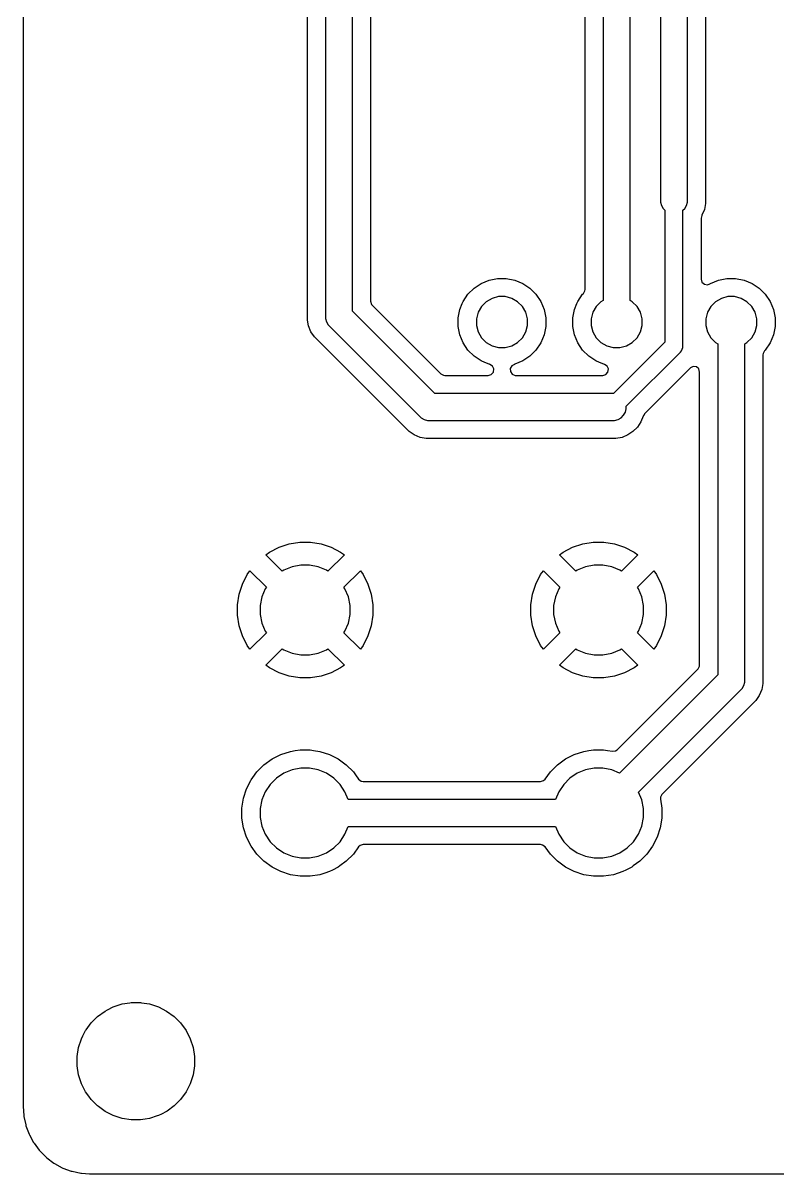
# Model space of a CAD drawing. Header units: millimetres. Extents: x 130.5 to 169.5, y -130 to -71.
# Drawn here: x 130.5 to 147.22, y -130 to -104.49 of the extents above; entities that cross this region are included whole.
import ezdxf

# ---------------------------------------------------------------- set-up
doc = ezdxf.new("R2010")
doc.units = ezdxf.units.MM
doc.layers.add('B.Cu', color=153, linetype='CONTINUOUS', true_color=0x4d7fc4)

msp = doc.modelspace()

# ---------------------------------------------------------------- linework, layer by layer
at = {"layer": 'B.Cu', "linetype": 'CONTINUOUS'}
for p, q in [((130.5005, -72.504427), (130.5005, -128.495572)), ((137.2, -79.5), (137.2, -111)), ((137.8, -110.875736), (137.8, -79.624264)), ((136.7995, -111.068993), (136.7995, -85.881947)), ((138.2005, -98.473104), (138.2005, -110.658481)), ((144.62, -98.58), (144.62, -108.42)), ((145.22, -108.42), (145.22, -98.704264)), ((145.6205, -98.921519), (145.6205, -108.488993)), ((143.35, -102.774264), (143.35, -110.640656)), ((143.95, -110.640656), (143.95, -102.65)), ((142.9495, -110.396642), (142.9495, -102.991519)), ((144.62, -108.42), (144.622567, -108.459158)), ((144.622567, -108.459158), (144.642836, -108.534805)), ((144.642836, -108.534805), (144.681994, -108.602628)), ((144.681994, -108.602628), (144.72, -108.640634)), ((144.72, -108.640634), (144.72, -111.563209)), ((145.12, -108.640634), (145.158006, -108.602628)), ((145.12, -111.646052), (145.12, -108.640634)), ((145.158006, -108.602628), (145.197164, -108.534805)), ((145.197164, -108.534805), (145.217433, -108.459158)), ((145.217433, -108.459158), (145.22, -108.42)), ((145.593579, -108.624332), (145.540778, -108.751806)), ((145.593582, -108.624322), (145.593579, -108.624332)), ((145.620501, -108.488995), (145.593582, -108.624322)), ((145.6205, -108.488993), (145.6205, -108.488995)), ((145.6205, -108.488995), (145.620501, -108.488995)), ((145.52052, -108.817554), (145.5205, -108.819769)), ((145.5205, -108.819769), (145.5205, -110.168147)), ((145.539208, -108.757874), (145.52052, -108.817554)), ((145.540778, -108.751806), (145.537906, -108.757178)), ((145.537906, -108.757178), (145.539208, -108.757874)), ((140.6503, -110.259951), (140.826912, -110.186797)), ((140.826912, -110.186797), (140.826922, -110.186794)), ((140.826922, -110.186794), (141.014412, -110.1495)), ((141.014412, -110.1495), (141.014414, -110.1495)), ((141.014414, -110.1495), (141.205586, -110.1495)), ((141.205586, -110.1495), (141.205588, -110.1495)), ((141.205588, -110.1495), (141.393079, -110.186794)), ((141.393079, -110.186794), (141.393089, -110.186797)), ((141.393089, -110.186797), (141.569701, -110.259951)), ((145.5205, -110.168147), (145.540185, -110.235186)), ((145.730298, -110.259952), (145.906912, -110.186797)), ((145.906912, -110.186797), (145.906922, -110.186794)), ((145.906922, -110.186794), (146.094412, -110.1495)), ((146.094412, -110.1495), (146.094414, -110.1495)), ((146.094414, -110.1495), (146.285586, -110.1495)), ((146.285586, -110.1495), (146.285588, -110.1495)), ((146.285588, -110.1495), (146.473079, -110.186794)), ((146.473079, -110.186794), (146.473089, -110.186797)), ((146.473089, -110.186797), (146.649701, -110.259951)), ((140.356165, -110.501339), (140.49134, -110.366164)), ((140.49134, -110.366164), (140.6503, -110.259951)), ((141.569701, -110.259951), (141.728661, -110.366164)), ((141.728661, -110.366164), (141.863836, -110.501339)), ((142.913181, -110.484323), (142.946666, -110.423)), ((142.946666, -110.423), (142.9495, -110.396642)), ((145.540185, -110.235186), (145.592989, -110.280941)), ((145.592989, -110.280941), (145.662147, -110.290885)), ((145.662147, -110.290885), (145.713389, -110.27125)), ((145.713389, -110.27125), (145.730296, -110.259953)), ((145.730296, -110.259953), (145.730298, -110.259952)), ((146.649701, -110.259951), (146.808661, -110.366164)), ((146.808661, -110.366164), (146.943836, -110.501339)), ((138.2005, -110.658481), (138.220185, -110.72552)), ((140.229431, -110.709843), (140.249952, -110.660299)), ((140.249952, -110.660299), (140.356165, -110.501339)), ((140.763006, -110.667789), (140.657789, -110.773006)), ((140.89187, -110.593389), (140.763006, -110.667789)), ((141.0356, -110.554876), (140.89187, -110.593389)), ((141.1844, -110.554876), (141.0356, -110.554876)), ((141.32813, -110.593389), (141.1844, -110.554876)), ((141.456994, -110.667789), (141.32813, -110.593389)), ((141.562211, -110.773006), (141.456994, -110.667789)), ((141.863836, -110.501339), (141.970049, -110.660299)), ((141.970049, -110.660299), (142.043203, -110.836911)), ((142.769431, -110.709843), (142.789952, -110.660299)), ((142.789952, -110.660299), (142.896165, -110.501339)), ((142.896165, -110.501339), (142.913181, -110.484323)), ((143.303006, -110.667789), (143.197789, -110.773006)), ((143.35, -110.640656), (143.303006, -110.667789)), ((143.996994, -110.667789), (143.95, -110.640656)), ((144.102211, -110.773006), (143.996994, -110.667789)), ((145.843006, -110.667789), (145.737789, -110.773006)), ((145.97187, -110.593389), (145.843006, -110.667789)), ((146.1156, -110.554876), (145.97187, -110.593389)), ((146.2644, -110.554876), (146.1156, -110.554876)), ((146.40813, -110.593389), (146.2644, -110.554876)), ((146.536994, -110.667789), (146.40813, -110.593389)), ((146.642211, -110.773006), (146.536994, -110.667789)), ((146.943836, -110.501339), (147.050049, -110.660299)), ((147.050049, -110.660299), (147.123203, -110.836911)), ((139.624264, -112.7), (137.8, -110.875736)), ((138.220185, -110.72552), (138.236819, -110.746162)), ((138.236819, -110.746162), (139.753838, -112.263181)), ((140.1395, -111.024411), (140.176795, -110.836921)), ((140.176795, -110.836921), (140.176796, -110.83692)), ((140.176796, -110.836916), (140.229431, -110.709843)), ((140.176796, -110.83692), (140.176796, -110.836916)), ((140.583389, -110.90187), (140.544876, -111.0456)), ((140.657789, -110.773006), (140.583389, -110.90187)), ((141.636611, -110.90187), (141.562211, -110.773006)), ((141.675124, -111.0456), (141.636611, -110.90187)), ((142.043203, -110.836911), (142.043206, -110.836921)), ((142.043206, -110.836921), (142.0805, -111.024411)), ((142.6795, -111.024411), (142.716795, -110.836921)), ((142.716795, -110.836921), (142.716796, -110.83692)), ((142.716796, -110.836916), (142.769431, -110.709843)), ((142.716796, -110.83692), (142.716796, -110.836916)), ((143.123389, -110.90187), (143.084876, -111.0456)), ((143.197789, -110.773006), (143.123389, -110.90187)), ((144.176611, -110.90187), (144.102211, -110.773006)), ((144.215124, -111.0456), (144.176611, -110.90187)), ((145.663389, -110.90187), (145.624876, -111.0456)), ((145.737789, -110.773006), (145.663389, -110.90187)), ((146.716611, -110.90187), (146.642211, -110.773006)), ((146.755124, -111.0456), (146.716611, -110.90187)), ((147.123203, -110.836911), (147.123206, -110.836921)), ((147.123206, -110.836921), (147.1605, -111.024411)), ((136.818703, -111.165533), (136.7995, -111.068993)), ((136.82642, -111.204328), (136.818703, -111.165533)), ((136.879225, -111.331811), (136.82642, -111.204328)), ((137.2, -111), (137.202567, -111.039158)), ((137.202567, -111.039158), (137.222836, -111.114805)), ((137.222836, -111.114805), (137.261994, -111.182628)), ((137.261994, -111.182628), (137.287868, -111.212132)), ((137.287868, -111.212132), (139.287868, -113.212132)), ((140.1395, -111.024414), (140.1395, -111.024411)), ((140.1395, -111.215586), (140.1395, -111.024414)), ((140.176796, -111.403084), (140.1395, -111.215586)), ((140.544876, -111.0456), (140.544876, -111.1944)), ((140.544876, -111.1944), (140.583389, -111.33813)), ((141.636611, -111.33813), (141.675124, -111.1944)), ((141.675124, -111.1944), (141.675124, -111.0456)), ((142.080501, -111.215588), (142.043206, -111.403078)), ((142.0805, -111.024411), (142.0805, -111.024414)), ((142.0805, -111.024414), (142.0805, -111.215586)), ((142.0805, -111.215586), (142.0805, -111.215588)), ((142.0805, -111.215588), (142.080501, -111.215588)), ((142.6795, -111.024414), (142.6795, -111.024411)), ((142.6795, -111.215586), (142.6795, -111.024414)), ((142.716796, -111.403084), (142.6795, -111.215586)), ((143.084876, -111.0456), (143.084876, -111.1944)), ((143.084876, -111.1944), (143.123389, -111.33813)), ((144.176611, -111.33813), (144.215124, -111.1944)), ((144.215124, -111.1944), (144.215124, -111.0456)), ((145.624876, -111.0456), (145.624876, -111.1944)), ((145.624876, -111.1944), (145.663389, -111.33813)), ((146.716611, -111.33813), (146.755124, -111.1944)), ((146.755124, -111.1944), (146.755124, -111.0456)), ((147.160501, -111.215588), (147.123206, -111.403078)), ((147.1605, -111.024411), (147.1605, -111.024414)), ((147.1605, -111.024414), (147.1605, -111.215586)), ((147.1605, -111.215586), (147.1605, -111.215588)), ((147.1605, -111.215588), (147.160501, -111.215588)), ((136.955886, -111.446543), (136.879225, -111.331811)), ((139.053457, -113.544114), (136.955886, -111.446543)), ((140.249954, -111.579704), (140.176796, -111.403084)), ((140.583389, -111.33813), (140.657789, -111.466994)), ((140.657789, -111.466994), (140.763006, -111.572211)), ((141.456994, -111.572211), (141.562211, -111.466994)), ((141.562211, -111.466994), (141.636611, -111.33813)), ((142.043203, -111.403088), (141.970049, -111.5797)), ((142.043206, -111.403078), (142.043203, -111.403088)), ((142.789954, -111.579704), (142.716796, -111.403084)), ((143.123389, -111.33813), (143.197789, -111.466994)), ((143.197789, -111.466994), (143.303006, -111.572211)), ((143.996994, -111.572211), (144.102211, -111.466994)), ((144.102211, -111.466994), (144.176611, -111.33813)), ((145.663389, -111.33813), (145.737789, -111.466994)), ((145.737789, -111.466994), (145.843006, -111.572211)), ((146.536994, -111.572211), (146.642211, -111.466994)), ((146.642211, -111.466994), (146.716611, -111.33813)), ((147.123203, -111.403088), (147.050049, -111.5797)), ((147.123206, -111.403078), (147.123203, -111.403088)), ((140.356163, -111.738658), (140.249954, -111.579704)), ((140.763006, -111.572211), (140.89187, -111.646611)), ((140.89187, -111.646611), (141.0356, -111.685124)), ((141.0356, -111.685124), (141.1844, -111.685124)), ((141.1844, -111.685124), (141.32813, -111.646611)), ((141.32813, -111.646611), (141.456994, -111.572211)), ((141.970049, -111.5797), (141.863836, -111.73866)), ((142.896163, -111.738658), (142.789954, -111.579704)), ((143.303006, -111.572211), (143.43187, -111.646611)), ((143.43187, -111.646611), (143.5756, -111.685124)), ((143.5756, -111.685124), (143.7244, -111.685124)), ((144.72, -111.563209), (143.582154, -112.701055)), ((143.7244, -111.685124), (143.86813, -111.646611)), ((143.86813, -111.646611), (143.996994, -111.572211)), ((145.086294, -111.757166), (145.116157, -111.68507)), ((145.116157, -111.68507), (145.12, -111.646052)), ((145.843006, -111.572211), (145.89, -111.599343)), ((145.89, -111.599343), (145.89, -118.935736)), ((146.49, -111.599343), (146.536994, -111.572211)), ((146.49, -119.06), (146.49, -111.599343)), ((147.050049, -111.5797), (146.943836, -111.73866)), ((140.491342, -111.873837), (140.356163, -111.738658)), ((140.650296, -111.980046), (140.491342, -111.873837)), ((140.650299, -111.980047), (140.650296, -111.980046)), ((140.6503, -111.980048), (140.650299, -111.980047)), ((140.734123, -112.014768), (140.6503, -111.980048)), ((141.569701, -111.980048), (141.393089, -112.053202)), ((141.728661, -111.873835), (141.569701, -111.980048)), ((141.863836, -111.73866), (141.728661, -111.873835)), ((143.031342, -111.873837), (142.896163, -111.738658)), ((143.190296, -111.980046), (143.031342, -111.873837)), ((143.190299, -111.980047), (143.190296, -111.980046)), ((143.1903, -111.980048), (143.190299, -111.980047)), ((143.274123, -112.014768), (143.1903, -111.980048)), ((143.863485, -112.985409), (145.061421, -111.787473)), ((145.061421, -111.787473), (145.086294, -111.757166)), ((146.893334, -111.816996), (146.8905, -111.843357)), ((146.8905, -111.843357), (146.8905, -118.991006)), ((146.926821, -111.755674), (146.893334, -111.816996)), ((146.943836, -111.73866), (146.926821, -111.755674)), ((140.826916, -112.053204), (140.734123, -112.014768)), ((140.828762, -112.053571), (140.826916, -112.053204)), ((140.830327, -112.053883), (140.828762, -112.053571)), ((140.841071, -112.056523), (140.830327, -112.053883)), ((140.899849, -112.094297), (140.841071, -112.056523)), ((140.873175, -112.279815), (140.91893, -112.227011)), ((140.928874, -112.157853), (140.899849, -112.094297)), ((140.91893, -112.227011), (140.928874, -112.157853)), ((141.327762, -112.086268), (141.293188, -112.146984)), ((141.293188, -112.146984), (141.296927, -112.216753)), ((141.296927, -112.216753), (141.337794, -112.273425)), ((141.387299, -112.055125), (141.327762, -112.086268)), ((141.388055, -112.054729), (141.387252, -112.054973)), ((141.387252, -112.054973), (141.387299, -112.055125)), ((141.389673, -112.053883), (141.388055, -112.054729)), ((141.391587, -112.053501), (141.389673, -112.053883)), ((141.393084, -112.053204), (141.391587, -112.053501)), ((141.393089, -112.053202), (141.393084, -112.053204)), ((143.366916, -112.053204), (143.274123, -112.014768)), ((143.368762, -112.053571), (143.366916, -112.053204)), ((143.370327, -112.053883), (143.368762, -112.053571)), ((143.381071, -112.056523), (143.370327, -112.053883)), ((143.439849, -112.094297), (143.381071, -112.056523)), ((143.413175, -112.279815), (143.45893, -112.227011)), ((143.468874, -112.157853), (143.439849, -112.094297)), ((143.45893, -112.227011), (143.468874, -112.157853)), ((145.277819, -112.137468), (144.27335, -113.141938)), ((145.284297, -112.131436), (145.277819, -112.137468)), ((145.347853, -112.102411), (145.284297, -112.131436)), ((145.417011, -112.112355), (145.347853, -112.102411)), ((145.469815, -112.15811), (145.417011, -112.112355)), ((145.4895, -112.225149), (145.469815, -112.15811)), ((145.4895, -117.381947), (145.4895, -112.225149)), ((139.753838, -112.263181), (139.815161, -112.296666)), ((139.815161, -112.296666), (139.841519, -112.2995)), ((139.841519, -112.2995), (140.806136, -112.2995)), ((140.806136, -112.2995), (140.873175, -112.279815)), ((141.337794, -112.273425), (141.402812, -112.299006)), ((141.402812, -112.299006), (141.413864, -112.2995)), ((141.413864, -112.2995), (143.346136, -112.2995)), ((143.346136, -112.2995), (143.413175, -112.279815)), ((143.566052, -112.7), (139.624264, -112.7)), ((143.582154, -112.701055), (143.566052, -112.7)), ((143.863485, -113.039158), (143.863485, -112.985409)), ((139.287868, -113.212132), (139.317372, -113.238006)), ((139.317372, -113.238006), (139.385195, -113.277164)), ((143.680857, -113.277164), (143.74868, -113.238006)), ((143.74868, -113.238006), (143.804058, -113.182628)), ((143.804058, -113.182628), (143.843216, -113.114805)), ((143.843216, -113.114805), (143.863485, -113.039158)), ((144.239632, -113.20433), (144.186831, -113.331804)), ((144.239666, -113.204215), (144.239632, -113.20433)), ((144.239865, -113.203261), (144.239666, -113.204215)), ((144.24007, -113.202887), (144.239865, -113.203261)), ((144.241402, -113.198494), (144.24007, -113.202887)), ((144.242317, -113.198771), (144.241402, -113.198494)), ((144.27335, -113.141938), (144.242317, -113.198771)), ((139.385195, -113.277164), (139.460842, -113.297433)), ((139.460842, -113.297433), (139.5, -113.3)), ((139.5, -113.3), (143.566052, -113.3)), ((143.566052, -113.3), (143.60521, -113.297433)), ((143.60521, -113.297433), (143.680857, -113.277164)), ((144.110164, -113.446545), (144.012598, -113.544111)), ((144.110167, -113.446541), (144.110164, -113.446545)), ((144.186824, -113.331817), (144.110167, -113.446541)), ((144.186831, -113.331804), (144.186824, -113.331817)), ((139.168189, -113.620775), (139.053457, -113.544114)), ((139.168192, -113.620776), (139.168189, -113.620775)), ((139.168193, -113.620777), (139.168192, -113.620776)), ((139.231931, -113.647177), (139.168193, -113.620777)), ((139.295672, -113.67358), (139.231931, -113.647177)), ((139.33996, -113.682389), (139.295672, -113.67358)), ((139.431004, -113.7005), (139.33996, -113.682389)), ((143.635045, -113.7005), (139.431004, -113.7005)), ((143.635048, -113.7005), (143.635045, -113.7005)), ((143.770375, -113.673581), (143.635048, -113.7005)), ((143.770376, -113.67358), (143.770375, -113.673581)), ((143.77038, -113.67358), (143.770376, -113.67358)), ((143.770385, -113.673578), (143.77038, -113.67358)), ((143.897857, -113.620778), (143.770385, -113.673578)), ((143.89787, -113.620771), (143.897857, -113.620778)), ((144.012594, -113.544114), (143.89787, -113.620771)), ((144.012598, -113.544111), (144.012594, -113.544114)), ((136.174198, -116.109897), (136.398753, -116.036934)), ((136.398752, -116.036934), (136.631948, -116)), ((136.398753, -116.036934), (136.398752, -116.036934)), ((136.631948, -116), (136.868052, -116)), ((136.868052, -116), (137.101248, -116.036934)), ((137.101248, -116.036934), (137.325803, -116.109897)), ((142.674198, -116.109897), (142.898753, -116.036934)), ((142.898752, -116.036934), (143.131948, -116)), ((142.898753, -116.036934), (142.898752, -116.036934)), ((143.131948, -116), (143.368052, -116)), ((143.368052, -116), (143.601248, -116.036934)), ((143.601248, -116.036934), (143.825803, -116.109897)), ((135.880895, -116.27734), (135.880896, -116.277338)), ((136.244453, -116.640897), (135.880895, -116.27734)), ((135.880896, -116.277338), (135.963826, -116.217087)), ((135.963826, -116.217087), (136.174198, -116.109897)), ((137.619106, -116.27734), (137.255548, -116.640898)), ((137.325803, -116.109897), (137.53617, -116.217084)), ((137.53617, -116.217084), (137.619106, -116.27734)), ((142.380895, -116.27734), (142.380896, -116.277339)), ((142.744453, -116.640897), (142.380895, -116.27734)), ((142.380896, -116.277339), (142.463826, -116.217087)), ((142.463826, -116.217087), (142.674198, -116.109897)), ((144.119106, -116.27734), (143.755548, -116.640898)), ((143.825803, -116.109897), (144.03617, -116.217084)), ((144.03617, -116.217084), (144.119106, -116.27734)), ((136.459715, -116.54306), (136.278603, -116.618079)), ((136.651983, -116.504815), (136.459715, -116.54306)), ((136.848017, -116.504815), (136.651983, -116.504815)), ((137.040285, -116.54306), (136.848017, -116.504815)), ((137.221397, -116.618079), (137.040285, -116.54306)), ((142.959715, -116.54306), (142.778603, -116.618079)), ((143.151983, -116.504815), (142.959715, -116.54306)), ((143.348017, -116.504815), (143.151983, -116.504815)), ((143.540285, -116.54306), (143.348017, -116.504815)), ((143.721397, -116.618079), (143.540285, -116.54306)), ((135.359898, -116.924197), (135.467086, -116.713828)), ((135.467086, -116.713828), (135.527342, -116.630894)), ((135.527342, -116.630894), (135.527342, -116.630893)), ((135.527342, -116.630893), (135.8909, -116.99445)), ((136.278603, -116.618079), (136.244453, -116.640897)), ((137.255548, -116.640898), (137.221397, -116.618079)), ((137.609102, -116.994452), (137.97266, -116.630894)), ((137.97266, -116.630894), (138.032916, -116.71383)), ((138.032916, -116.71383), (138.140103, -116.924197)), ((141.859898, -116.924197), (141.967086, -116.713828)), ((141.967086, -116.713828), (142.027342, -116.630894)), ((142.027342, -116.630894), (142.027342, -116.630893)), ((142.027342, -116.630893), (142.3909, -116.99445)), ((142.778603, -116.618079), (142.744453, -116.640897)), ((143.755548, -116.640898), (143.721397, -116.618079)), ((144.109102, -116.994452), (144.47266, -116.630894)), ((144.47266, -116.630894), (144.532916, -116.71383)), ((144.532916, -116.71383), (144.640103, -116.924197)), ((135.286935, -117.148752), (135.359898, -116.924197)), ((135.868079, -117.028603), (135.79306, -117.209715)), ((135.8909, -116.99445), (135.868079, -117.028603)), ((137.631921, -117.028603), (137.609102, -116.994452)), ((137.70694, -117.209715), (137.631921, -117.028603)), ((138.140103, -116.924197), (138.213066, -117.148752)), ((141.786935, -117.148752), (141.859898, -116.924197)), ((142.368079, -117.028603), (142.29306, -117.209715)), ((142.3909, -116.99445), (142.368079, -117.028603)), ((144.131921, -117.028603), (144.109102, -116.994452)), ((144.20694, -117.209715), (144.131921, -117.028603)), ((144.640103, -116.924197), (144.713066, -117.148752)), ((135.25, -117.381947), (135.286935, -117.148752)), ((135.79306, -117.209715), (135.754815, -117.401983)), ((137.745185, -117.401983), (137.70694, -117.209715)), ((138.213066, -117.148752), (138.25, -117.381947)), ((141.75, -117.381947), (141.786935, -117.148752)), ((142.29306, -117.209715), (142.254815, -117.401983)), ((144.245185, -117.401983), (144.20694, -117.209715)), ((144.713066, -117.148752), (144.75, -117.381947)), ((135.25, -117.618052), (135.25, -117.381947)), ((135.754815, -117.401983), (135.754815, -117.598017)), ((137.745185, -117.598017), (137.745185, -117.401983)), ((138.25, -117.381947), (138.25, -117.618052)), ((141.75, -117.618052), (141.75, -117.381947)), ((142.254815, -117.401983), (142.254815, -117.598017)), ((144.245185, -117.598017), (144.245185, -117.401983)), ((144.75, -117.381947), (144.75, -117.618052)), ((145.4895, -118.718481), (145.4895, -117.381947)), ((135.286935, -117.851247), (135.25, -117.618052)), ((135.359898, -118.075802), (135.286935, -117.851247)), ((135.754815, -117.598017), (135.79306, -117.790285)), ((135.79306, -117.790285), (135.868079, -117.971397)), ((137.631921, -117.971397), (137.70694, -117.790285)), ((137.70694, -117.790285), (137.745185, -117.598017)), ((138.213066, -117.851247), (138.140103, -118.075802)), ((138.25, -117.618052), (138.213066, -117.851247)), ((141.786935, -117.851247), (141.75, -117.618052)), ((141.859898, -118.075802), (141.786935, -117.851247)), ((142.254815, -117.598017), (142.29306, -117.790285)), ((142.29306, -117.790285), (142.368079, -117.971397)), ((144.131921, -117.971397), (144.20694, -117.790285)), ((144.20694, -117.790285), (144.245185, -117.598017)), ((144.713066, -117.851247), (144.640103, -118.075802)), ((144.75, -117.618052), (144.713066, -117.851247)), ((135.467082, -118.286163), (135.359898, -118.075802)), ((135.890899, -118.005548), (135.527342, -118.369105)), ((135.868079, -117.971397), (135.890899, -118.005548)), ((137.609103, -118.005547), (137.631921, -117.971397)), ((137.97266, -118.369105), (137.609103, -118.005547)), ((138.140103, -118.075802), (138.032913, -118.286174)), ((141.967082, -118.286163), (141.859898, -118.075802)), ((142.390899, -118.005548), (142.027342, -118.369105)), ((142.368079, -117.971397), (142.390899, -118.005548)), ((144.109103, -118.005547), (144.131921, -117.971397)), ((144.47266, -118.369105), (144.109103, -118.005547)), ((144.640103, -118.075802), (144.532913, -118.286174)), ((135.467086, -118.286169), (135.467082, -118.286163)), ((135.527342, -118.369104), (135.467086, -118.286169)), ((135.880895, -118.722658), (136.244452, -118.359101)), ((136.244452, -118.359101), (136.278603, -118.381921)), ((137.221397, -118.381921), (137.25555, -118.3591)), ((137.25555, -118.3591), (137.619107, -118.722658)), ((138.032913, -118.286174), (137.972662, -118.369104)), ((141.967086, -118.286169), (141.967082, -118.286163)), ((142.027342, -118.369104), (141.967086, -118.286169)), ((142.380895, -118.722658), (142.744452, -118.359101)), ((142.744452, -118.359101), (142.778603, -118.381921)), ((143.721397, -118.381921), (143.75555, -118.3591)), ((143.75555, -118.3591), (144.119107, -118.722658)), ((144.532913, -118.286174), (144.472662, -118.369104)), ((135.527342, -118.369105), (135.527342, -118.369104)), ((136.278603, -118.381921), (136.459715, -118.45694)), ((136.459715, -118.45694), (136.651983, -118.495185)), ((136.651983, -118.495185), (136.848017, -118.495185)), ((136.848017, -118.495185), (137.040285, -118.45694)), ((137.040285, -118.45694), (137.221397, -118.381921)), ((137.972662, -118.369104), (137.97266, -118.369105)), ((142.027342, -118.369105), (142.027342, -118.369104)), ((142.778603, -118.381921), (142.959715, -118.45694)), ((142.959715, -118.45694), (143.151983, -118.495185)), ((143.151983, -118.495185), (143.348017, -118.495185)), ((143.348017, -118.495185), (143.540285, -118.45694)), ((143.540285, -118.45694), (143.721397, -118.381921)), ((144.472662, -118.369104), (144.47266, -118.369105)), ((135.880896, -118.722658), (135.880895, -118.722658)), ((135.963831, -118.782914), (135.880896, -118.722658)), ((135.963837, -118.782918), (135.963831, -118.782914)), ((136.174198, -118.890102), (135.963837, -118.782918)), ((137.536172, -118.782914), (137.325803, -118.890102)), ((137.619107, -118.722658), (137.536172, -118.782914)), ((142.380896, -118.722658), (142.380895, -118.722658)), ((142.463831, -118.782914), (142.380896, -118.722658)), ((142.463837, -118.782918), (142.463831, -118.782914)), ((142.674198, -118.890102), (142.463837, -118.782918)), ((143.663552, -120.595791), (145.453181, -118.806162)), ((144.036172, -118.782914), (143.825803, -118.890102)), ((144.119107, -118.722658), (144.036172, -118.782914)), ((145.453181, -118.806162), (145.486666, -118.744839)), ((145.486666, -118.744839), (145.4895, -118.718481)), ((136.398753, -118.963065), (136.174198, -118.890102)), ((136.631948, -119), (136.398753, -118.963065)), ((136.868052, -119), (136.631948, -119)), ((137.101249, -118.963065), (136.868052, -119)), ((137.325803, -118.890102), (137.101248, -118.963065)), ((137.101248, -118.963065), (137.101249, -118.963065)), ((142.898753, -118.963065), (142.674198, -118.890102)), ((143.131948, -119), (142.898753, -118.963065)), ((143.368052, -119), (143.131948, -119)), ((143.601249, -118.963065), (143.368052, -119)), ((143.825803, -118.890102), (143.601248, -118.963065)), ((143.601248, -118.963065), (143.601249, -118.963065)), ((145.89, -118.935736), (143.711682, -121.114054)), ((146.467164, -119.174805), (146.487433, -119.099158)), ((146.487433, -119.099158), (146.49, -119.06)), ((146.8905, -118.991006), (146.8905, -119.128994)), ((144.135946, -121.538318), (146.402132, -119.272132)), ((146.402132, -119.272132), (146.428006, -119.242628)), ((146.428006, -119.242628), (146.467164, -119.174805)), ((146.863579, -119.264332), (146.810778, -119.391807)), ((146.863582, -119.264322), (146.863579, -119.264332)), ((146.890501, -119.128996), (146.863582, -119.264322)), ((146.8905, -119.128994), (146.8905, -119.128996)), ((146.8905, -119.128996), (146.890501, -119.128996)), ((146.734112, -119.506546), (144.654209, -121.586448)), ((146.734113, -119.506545), (146.734112, -119.506546)), ((146.810778, -119.391807), (146.734113, -119.506545)), ((136.212397, -120.702103), (136.422048, -120.633985)), ((136.422048, -120.633985), (136.530914, -120.616742)), ((136.530914, -120.616742), (136.639778, -120.5995)), ((136.639778, -120.5995), (136.860222, -120.5995)), ((136.860222, -120.5995), (136.932799, -120.610995)), ((136.932799, -120.610995), (137.077953, -120.633985)), ((137.077953, -120.633985), (137.287604, -120.702103)), ((142.712397, -120.702103), (142.922048, -120.633985)), ((142.922048, -120.633985), (143.030914, -120.616742)), ((143.030914, -120.616742), (143.139778, -120.5995)), ((143.139778, -120.5995), (143.360222, -120.5995)), ((143.360222, -120.5995), (143.445123, -120.612946)), ((143.445123, -120.612946), (143.556473, -120.630583)), ((143.556473, -120.630583), (143.625767, -120.621628)), ((143.625767, -120.621628), (143.663552, -120.595791)), ((135.837642, -120.931752), (136.015975, -120.802187)), ((136.015975, -120.802187), (136.015976, -120.802186)), ((136.015976, -120.802186), (136.015978, -120.802185)), ((136.015978, -120.802185), (136.078904, -120.770122)), ((136.078904, -120.770122), (136.212394, -120.702104)), ((136.212394, -120.702104), (136.212397, -120.702103)), ((137.287604, -120.702103), (137.287607, -120.702104)), ((137.287607, -120.702104), (137.484026, -120.802187)), ((137.484026, -120.802187), (137.662359, -120.931752)), ((142.337642, -120.931752), (142.515975, -120.802187)), ((142.515975, -120.802187), (142.515976, -120.802186)), ((142.515976, -120.802186), (142.515978, -120.802185)), ((142.515978, -120.802185), (142.578904, -120.770122)), ((142.578904, -120.770122), (142.712394, -120.702104)), ((142.712394, -120.702104), (142.712397, -120.702103)), ((135.592969, -121.209843), (135.681753, -121.087641)), ((135.681753, -121.087641), (135.681757, -121.087636)), ((135.681757, -121.087636), (135.837637, -120.931756)), ((135.837637, -120.931756), (135.837642, -120.931752)), ((136.278603, -121.118079), (136.115607, -121.22699)), ((136.459715, -121.04306), (136.278603, -121.118079)), ((136.651983, -121.004815), (136.459715, -121.04306)), ((136.848017, -121.004815), (136.651983, -121.004815)), ((137.040285, -121.04306), (136.848017, -121.004815)), ((137.221397, -121.118079), (137.040285, -121.04306)), ((137.384393, -121.22699), (137.221397, -121.118079)), ((137.662359, -120.931752), (137.662364, -120.931756)), ((137.662364, -120.931756), (137.818242, -121.087634)), ((137.818242, -121.087634), (137.867003, -121.154747)), ((137.867003, -121.154747), (137.935035, -121.248386)), ((142.064965, -121.248388), (142.181758, -121.087635)), ((142.181758, -121.087635), (142.337635, -120.931758)), ((142.337635, -120.931758), (142.337637, -120.931756)), ((142.337637, -120.931756), (142.337642, -120.931752)), ((142.778603, -121.118079), (142.615607, -121.22699)), ((142.959715, -121.04306), (142.778603, -121.118079)), ((143.151983, -121.004815), (142.959715, -121.04306)), ((143.348017, -121.004815), (143.151983, -121.004815)), ((143.540285, -121.04306), (143.348017, -121.004815)), ((143.711682, -121.114054), (143.540285, -121.04306)), ((135.452105, -121.462393), (135.545135, -121.279815)), ((135.545135, -121.279815), (135.552185, -121.265978)), ((135.552185, -121.265978), (135.592969, -121.209843)), ((135.97699, -121.365607), (135.868079, -121.528603)), ((136.115607, -121.22699), (135.97699, -121.365607)), ((137.52301, -121.365607), (137.384393, -121.22699)), ((137.631921, -121.528603), (137.52301, -121.365607)), ((137.935035, -121.248386), (137.990362, -121.291051)), ((137.990362, -121.291051), (138.035351, -121.2995)), ((138.035351, -121.2995), (141.964649, -121.2995)), ((141.964649, -121.2995), (142.031688, -121.279815)), ((142.031688, -121.279815), (142.064965, -121.248388)), ((142.47699, -121.365607), (142.368079, -121.528603)), ((142.615607, -121.22699), (142.47699, -121.365607)), ((135.3495, -121.889778), (135.383985, -121.672049)), ((135.383985, -121.672049), (135.452105, -121.462394)), ((135.452105, -121.462394), (135.452105, -121.462393)), ((135.868079, -121.528603), (135.79306, -121.709715)), ((137.702916, -121.7), (137.631921, -121.528603)), ((142.368079, -121.528603), (142.297084, -121.7)), ((144.20694, -121.709715), (144.135946, -121.538318)), ((144.620724, -121.647771), (144.619417, -121.693527)), ((144.654209, -121.586448), (144.620724, -121.647771)), ((135.3495, -122.110222), (135.3495, -121.889778)), ((135.79306, -121.709715), (135.754815, -121.901983)), ((135.754815, -121.901983), (135.754815, -122.098017)), ((142.297084, -121.7), (137.702916, -121.7)), ((144.245185, -121.901983), (144.20694, -121.709715)), ((144.245185, -122.098017), (144.245185, -121.901983)), ((144.619417, -121.693527), (144.6505, -121.889778)), ((144.6505, -121.889778), (144.6505, -122.110221)), ((135.383985, -122.327951), (135.3495, -122.110222)), ((135.754815, -122.098017), (135.79306, -122.290285)), ((144.20694, -122.290285), (144.245185, -122.098017)), ((144.6505, -122.110221), (144.616015, -122.327952)), ((135.452105, -122.537606), (135.383985, -122.327951)), ((135.79306, -122.290285), (135.868079, -122.471397)), ((137.631921, -122.471397), (137.702916, -122.3)), ((137.702916, -122.3), (142.297084, -122.3)), ((142.297084, -122.3), (142.368079, -122.471397)), ((144.131921, -122.471397), (144.20694, -122.290285)), ((144.616015, -122.327952), (144.547897, -122.537603)), ((135.552185, -122.734022), (135.452105, -122.537606)), ((135.868079, -122.471397), (135.97699, -122.634393)), ((135.97699, -122.634393), (136.115607, -122.77301)), ((137.384393, -122.77301), (137.52301, -122.634393)), ((137.52301, -122.634393), (137.631921, -122.471397)), ((142.368079, -122.471397), (142.47699, -122.634393)), ((142.47699, -122.634393), (142.615607, -122.77301)), ((143.884393, -122.77301), (144.02301, -122.634393)), ((144.02301, -122.634393), (144.131921, -122.471397)), ((144.547896, -122.537606), (144.447813, -122.734025)), ((144.547897, -122.537603), (144.547896, -122.537606)), ((135.681758, -122.912365), (135.552185, -122.734022)), ((135.837635, -123.068242), (135.681758, -122.912365)), ((136.115607, -122.77301), (136.278603, -122.881921)), ((136.278603, -122.881921), (136.459715, -122.95694)), ((137.040285, -122.95694), (137.221397, -122.881921)), ((137.221397, -122.881921), (137.384393, -122.77301)), ((137.818242, -122.912365), (137.662364, -123.068243)), ((137.818247, -122.912358), (137.818242, -122.912365)), ((137.935036, -122.751611), (137.818247, -122.912358)), ((137.968312, -122.720185), (137.935036, -122.751611)), ((138.035351, -122.7005), (137.968312, -122.720185)), ((141.964649, -122.7005), (138.035351, -122.7005)), ((142.009638, -122.708949), (141.964649, -122.7005)), ((142.064966, -122.751613), (142.009638, -122.708949)), ((142.181758, -122.912365), (142.064966, -122.751613)), ((142.337635, -123.068242), (142.181758, -122.912365)), ((142.615607, -122.77301), (142.778603, -122.881921)), ((142.778603, -122.881921), (142.959715, -122.95694)), ((143.540285, -122.95694), (143.721397, -122.881921)), ((143.721397, -122.881921), (143.884393, -122.77301)), ((144.318244, -122.912363), (144.162364, -123.068243)), ((144.318248, -122.912358), (144.318244, -122.912363)), ((144.447813, -122.734025), (144.318248, -122.912358)), ((136.015978, -123.197815), (135.837635, -123.068242)), ((136.212394, -123.297895), (136.015978, -123.197815)), ((136.459715, -122.95694), (136.651983, -122.995185)), ((136.651983, -122.995185), (136.848017, -122.995185)), ((136.848017, -122.995185), (137.040285, -122.95694)), ((137.484022, -123.197815), (137.355625, -123.263237)), ((137.517382, -123.173578), (137.484022, -123.197815)), ((137.662359, -123.068247), (137.517382, -123.173578)), ((137.662364, -123.068243), (137.662359, -123.068247)), ((142.515978, -123.197815), (142.337635, -123.068242)), ((142.712394, -123.297895), (142.515978, -123.197815)), ((142.959715, -122.95694), (143.151983, -122.995185)), ((143.151983, -122.995185), (143.348017, -122.995185)), ((143.348017, -122.995185), (143.540285, -122.95694)), ((143.984022, -123.197815), (143.855625, -123.263237)), ((144.017382, -123.173578), (143.984022, -123.197815)), ((144.162359, -123.068247), (144.017382, -123.173578)), ((144.162364, -123.068243), (144.162359, -123.068247)), ((136.422049, -123.366015), (136.212394, -123.297895)), ((136.639778, -123.4005), (136.422049, -123.366015)), ((136.639779, -123.4005), (136.639778, -123.4005)), ((136.860221, -123.4005), (136.639779, -123.4005)), ((136.860222, -123.4005), (136.860221, -123.4005)), ((137.077951, -123.366015), (136.860222, -123.4005)), ((137.182779, -123.331955), (137.077951, -123.366015)), ((137.287604, -123.297896), (137.182779, -123.331955)), ((137.287607, -123.297895), (137.287604, -123.297896)), ((137.355625, -123.263237), (137.287607, -123.297895)), ((142.922049, -123.366015), (142.712394, -123.297895)), ((143.139778, -123.4005), (142.922049, -123.366015)), ((143.139779, -123.4005), (143.139778, -123.4005)), ((143.360221, -123.4005), (143.139779, -123.4005)), ((143.360222, -123.4005), (143.360221, -123.4005)), ((143.577951, -123.366015), (143.360222, -123.4005)), ((143.682779, -123.331955), (143.577951, -123.366015)), ((143.787604, -123.297896), (143.682779, -123.331955)), ((143.787607, -123.297895), (143.787604, -123.297896)), ((143.855625, -123.263237), (143.787607, -123.297895)), ((132.500777, -126.294781), (132.695466, -126.231522)), ((132.695466, -126.231522), (132.870005, -126.203878)), ((132.870005, -126.203878), (132.897648, -126.1995)), ((132.897648, -126.1995), (133.102352, -126.1995)), ((133.102352, -126.1995), (133.126671, -126.203351)), ((133.126671, -126.203351), (133.304535, -126.231522)), ((133.304535, -126.231522), (133.499224, -126.294781)), ((132.008029, -126.652786), (132.152787, -126.508028)), ((132.152787, -126.508028), (132.318387, -126.387715)), ((132.318387, -126.387715), (132.318388, -126.387714)), ((132.318388, -126.387714), (132.31839, -126.387713)), ((132.31839, -126.387713), (132.375347, -126.358691)), ((132.375347, -126.358691), (132.500777, -126.294781)), ((133.499224, -126.294781), (133.681614, -126.387715)), ((133.681614, -126.387715), (133.847214, -126.508028)), ((133.847214, -126.508028), (133.991972, -126.652786)), ((131.895444, -126.807749), (132.008029, -126.652786)), ((133.991972, -126.652786), (134.112285, -126.818386)), ((131.731523, -127.195466), (131.79478, -127.000781)), ((131.79478, -127.000781), (131.794782, -127.000778)), ((131.794782, -127.000776), (131.828497, -126.934607)), ((131.794782, -127.000778), (131.794782, -127.000776)), ((131.828497, -126.934607), (131.887713, -126.81839)), ((131.887713, -126.81839), (131.895444, -126.807749)), ((134.112285, -126.818386), (134.205219, -127.000776)), ((134.205219, -127.000776), (134.268478, -127.195465)), ((131.6995, -127.397648), (131.731523, -127.195466)), ((134.268478, -127.195465), (134.3005, -127.397648)), ((131.6995, -127.602352), (131.6995, -127.397648)), ((134.3005, -127.397648), (134.3005, -127.602351)), ((131.731523, -127.804534), (131.6995, -127.602352)), ((134.3005, -127.602351), (134.268478, -127.804534)), ((131.79478, -127.999219), (131.731523, -127.804534)), ((131.887713, -128.18161), (131.79478, -127.999219)), ((134.205219, -127.999223), (134.112285, -128.181613)), ((134.268478, -127.804534), (134.205219, -127.999223)), ((131.955268, -128.27459), (131.887713, -128.18161)), ((132.008029, -128.347213), (131.955268, -128.27459)), ((134.112285, -128.181613), (133.991972, -128.347213)), ((130.5005, -128.495572), (130.500816, -128.504419)), ((130.500816, -128.504419), (130.515131, -128.704557)), ((132.008032, -128.347215), (132.008029, -128.347213)), ((132.008034, -128.347219), (132.008032, -128.347215)), ((132.152781, -128.491966), (132.008034, -128.347219)), ((132.152785, -128.491968), (132.152781, -128.491966)), ((132.152787, -128.491971), (132.152785, -128.491968)), ((132.169921, -128.504419), (132.152787, -128.491971)), ((132.31839, -128.612287), (132.169921, -128.504419)), ((133.847214, -128.491971), (133.692251, -128.604556)), ((133.991972, -128.347213), (133.847214, -128.491971)), ((130.515131, -128.704557), (130.517649, -128.722068)), ((130.517649, -128.722068), (130.559355, -128.91379)), ((132.500781, -128.70522), (132.31839, -128.612287)), ((132.695466, -128.768477), (132.500781, -128.70522)), ((132.897648, -128.8005), (132.695466, -128.768477)), ((132.897649, -128.8005), (132.897648, -128.8005)), ((133.102351, -128.8005), (132.897649, -128.8005)), ((133.102352, -128.8005), (133.102351, -128.8005)), ((133.203443, -128.784488), (133.102352, -128.8005)), ((133.304535, -128.768477), (133.203443, -128.784488)), ((133.47404, -128.713401), (133.304535, -128.768477)), ((133.499219, -128.70522), (133.47404, -128.713401)), ((133.499222, -128.705218), (133.499219, -128.70522)), ((133.499224, -128.705218), (133.499222, -128.705218)), ((133.565393, -128.671503), (133.499224, -128.705218)), ((133.68161, -128.612287), (133.565393, -128.671503)), ((133.692251, -128.604556), (133.68161, -128.612287)), ((130.559355, -128.91379), (130.564339, -128.930765)), ((130.564339, -128.930765), (130.632907, -129.114605)), ((130.632907, -129.114605), (130.640257, -129.130699)), ((130.640257, -129.130699), (130.734291, -129.302908)), ((130.734291, -129.302908), (130.743856, -129.317791)), ((130.743856, -129.317791), (130.861439, -129.474864)), ((130.861439, -129.474864), (130.873025, -129.488235)), ((130.873025, -129.488235), (131.011765, -129.626975)), ((131.011765, -129.626975), (131.025136, -129.638561)), ((131.025136, -129.638561), (131.182209, -129.756144)), ((131.182209, -129.756144), (131.197092, -129.765709)), ((131.197092, -129.765709), (131.369301, -129.859743)), ((131.369301, -129.859743), (131.385395, -129.867093)), ((131.385395, -129.867093), (131.569235, -129.935661)), ((131.569235, -129.935661), (131.58621, -129.940645)), ((131.58621, -129.940645), (131.777932, -129.982351)), ((131.777932, -129.982351), (131.795443, -129.984869)), ((131.795443, -129.984869), (131.976221, -129.997799)), ((131.976221, -129.997799), (131.995583, -129.999184)), ((131.995583, -129.999184), (132.004428, -129.9995)), ((132.004428, -129.9995), (167.995572, -129.9995))]:
    msp.add_line(p, q, dxfattribs=at)

doc.saveas('drawing.dxf')
